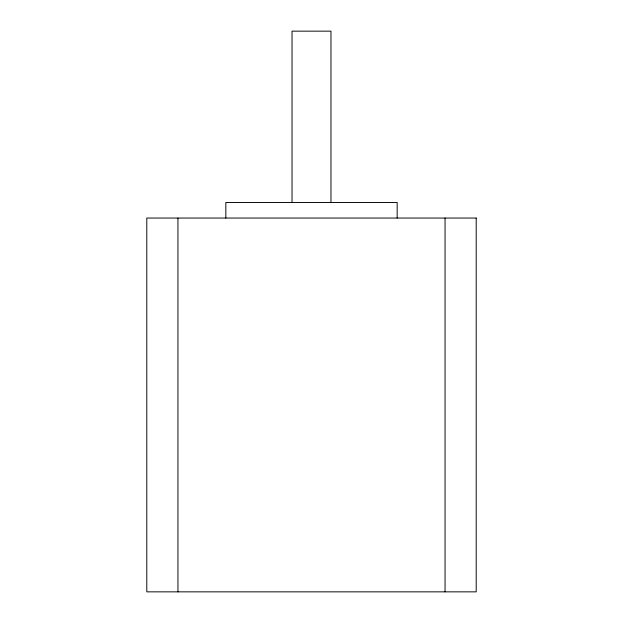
<?xml version="1.0" encoding="UTF-8"?>
<svg xmlns="http://www.w3.org/2000/svg" width="623" height="623" viewBox="0 0 623 623"><rect width="100%" height="100%" fill="white"/><g stroke="black" fill="none" stroke-linecap="round" stroke-linejoin="round"><path stroke-width="0.93" d="M445.056 218.05L445.056 591.85M397.163 218.05L397.163 202.475L225.838 202.475L225.838 218.05M330.969 202.475L330.969 31.15L292.031 31.15L292.031 202.475M177.944 218.05L177.944 591.85M476.206 218.05L146.794 218.05L146.794 591.85L476.206 591.85L476.206 218.05"/></g></svg>
